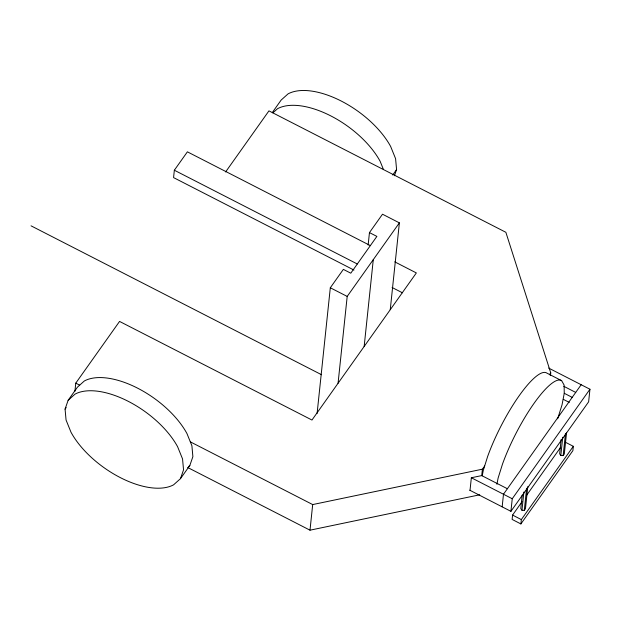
<?xml version="1.0" encoding="UTF-8"?>
<svg xmlns="http://www.w3.org/2000/svg" width="621" height="621" viewBox="0 0 621 621"><rect width="100%" height="100%" fill="white"/><g stroke="black" fill="none" stroke-linecap="round" stroke-linejoin="round"><path stroke-width="0.93" d="M74.9 391.37L75.77 383.141L119.558 321.422L311.967 420.037L416.349 272.93L394.777 261.868M370.357 245.605L187.395 151.834L174.346 170.224L173.57 177.606L353.947 270.05M317.098 413.485L330.31 287.771L343.359 269.382L350.787 273.186L376.877 236.407L369.456 232.603L382.505 214.214L399.381 222.861L390.252 309.7M479.707 494.805L310.003 530.187L312.689 504.57L190.313 441.842M338.065 383.258L347.193 296.419L399.381 222.861M368.144 245.078L369.456 232.603M364.154 346.479L373.283 259.64M470.019 490.349L471.347 477.751L481.725 475.593L507.38 488.735M481.725 475.593L482.401 469.189L484.659 465.998M503.484 494.231L502.164 506.821M469.755 490.21L510.92 511.339L512.247 498.748L589.95 389.235L548.638 368.059M522.075 501.683L512.573 515.073L512.123 519.42L520.879 523.938L572.88 450.652L573.33 446.313L565.358 442.222M522.207 495.1L520.794 508.56L521.966 510.283L524.303 510.353L525.467 508.708L527.796 486.6M521.966 510.283L523.883 492.011M520.879 523.938L521.337 519.598L573.33 446.313M524.303 510.353L526.624 488.246M550.447 375.612L550.742 372.864L505.867 232.301L268.947 110.872L225.602 171.963M561.159 439.381L559.645 453.804L560.817 455.519L563.154 455.597L564.318 453.951L566.546 432.798M560.817 455.519L562.735 437.254M563.154 455.597L565.475 433.481M589.95 389.235L588.63 401.826L510.92 511.339M482.238 475.802L483.254 470.493L487.632 456.497A68.496 16.185 -62.9 0 1 546.814 373.081L561.671 380.696L564.116 385.067L564.248 393.287L562.044 404.791L557.666 418.787M496.924 484.295L498.104 478.108L502.49 464.104A68.496 16.185 -62.9 0 1 561.671 380.696M65.073 409.123L68.131 400.297L77.478 387.124L84.355 380.968A68.496 34.714 35.4 0 1 186.952 433.551L191.905 445.769L192.883 456.66L189.832 465.486L180.478 478.659L173.601 484.815A68.496 34.714 35.4 0 1 71.004 432.239L66.059 420.013L65.073 409.123L66.175 407.57M180.478 478.659L183.537 469.833L182.551 458.942L177.606 446.724A68.496 34.714 35.4 0 0 75.009 394.141L68.131 400.297M394.436 175.751L396.578 169.572L395.593 158.681L390.64 146.463A68.496 34.714 35.4 0 0 288.051 93.88L281.173 100.035L272.316 112.517M392.705 175.037L396.578 169.572M549.383 374.781L550.742 372.864M503.468 494.254L581.171 384.733M526.546 495.379L560.647 447.33M272.86 112.882L277.533 108.698A68.496 34.714 35.4 0 1 380.13 161.281L383.491 169.58M188.722 466.472L189.832 465.486M312.689 504.57L482.401 469.189M174.346 170.224L357.308 263.995M392.084 287.492L402.439 292.794M563.752 386.285L575.721 392.418M564.248 393.287L572.554 397.549M563.278 399.334L569.263 402.4M330.31 287.771L347.193 296.419M31.05 225.834L321.562 374.727M471.347 477.751L512.247 498.748M75.77 383.141L79.682 385.144M187.62 467.466L310.003 530.187M512.573 515.073L521.337 519.598"/></g></svg>
